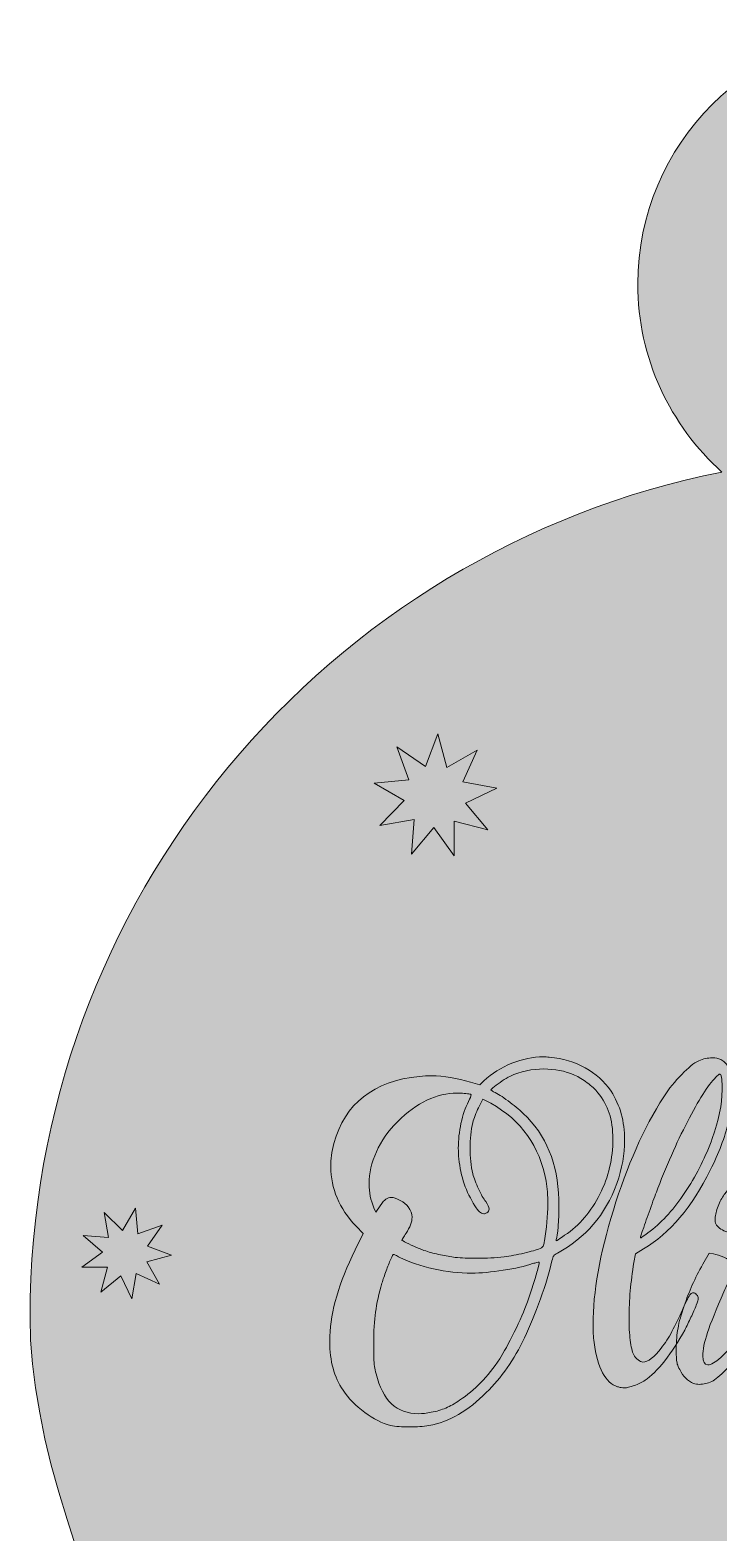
# Model space of a CAD drawing. Header units: millimetres. Extents: x 22 to 606, y -841 to -12.
# Drawn here: x 567.2 to 581.2, y -411.5 to -381 of the extents above; entities that cross this region are included whole.
import ezdxf

# ---------------------------------------------------------------- set-up
doc = ezdxf.new("R2010")
doc.units = ezdxf.units.MM
doc.header["$MEASUREMENT"] = 0
doc.layers.add('e_0', color=7, linetype='Continuous')
doc.layers.add('Layer 2', color=7, linetype='Continuous')

# ---------------------------------------------------------------- blocks, each defined once
blk = doc.blocks.new('block 18')
at = {"layer": 'e_0'}
h = blk.add_hatch(color=1, dxfattribs=at)
h.dxf.hatch_style = 2
edge = h.paths.add_edge_path()
edge.add_spline(control_points=[(574.522, -409.323), (574.355, -409.28), (574.182, -409.191), (574.001, -409.058), (573.819, -408.925), (573.673, -408.775), (573.561, -408.608), (573.381, -408.344), (573.291, -408.015), (573.291, -407.621), (573.291, -407.584), (573.292, -407.547), (573.295, -407.508), (573.306, -407.009), (573.477, -406.427), (573.807, -405.761), (573.807, -405.761), (573.968, -405.43), (573.968, -405.43), (573.968, -405.43), (573.824, -405.279), (573.824, -405.279), (573.483, -404.917), (573.312, -404.515), (573.312, -404.073), (573.312, -403.92), (573.332, -403.763), (573.373, -403.601), (573.597, -402.788), (574.177, -402.333), (575.113, -402.237), (575.195, -402.231), (575.275, -402.227), (575.352, -402.227), (575.612, -402.227), (575.879, -402.271), (576.152, -402.357), (576.152, -402.357), (576.337, -402.412), (576.337, -402.412), (576.337, -402.412), (576.422, -402.33), (576.422, -402.33), (576.586, -402.177), (576.776, -402.057), (576.991, -401.971), (577.207, -401.884), (577.419, -401.841), (577.629, -401.841), (577.67, -401.841), (577.711, -401.843), (577.752, -401.848), (578.308, -401.905), (578.726, -402.135), (579.006, -402.538), (579.191, -402.823), (579.283, -403.155), (579.283, -403.533), (579.283, -403.813), (579.231, -404.107), (579.126, -404.415), (578.889, -405.05), (578.486, -405.52), (577.916, -405.823), (577.879, -405.841), (577.855, -405.86), (577.842, -405.879), (577.83, -405.899), (577.818, -405.933), (577.806, -405.983), (577.754, -406.207), (577.676, -406.464), (577.572, -406.756), (577.469, -407.048), (577.36, -407.31), (577.246, -407.542), (577.036, -407.989), (576.778, -408.359), (576.47, -408.653), (576.11, -409.024), (575.722, -409.249), (575.304, -409.326), (575.193, -409.345), (575.063, -409.354), (574.915, -409.354), (574.76, -409.354), (574.629, -409.343), (574.522, -409.323)], knot_values=[0, 0, 0, 0, 1, 1, 1, 2, 2, 2, 3, 3, 3, 4, 4, 4, 5, 5, 5, 6, 6, 6, 7, 7, 7, 8, 8, 8, 9, 9, 9, 10, 10, 10, 11, 11, 11, 12, 12, 12, 13, 13, 13, 14, 14, 14, 15, 15, 15, 16, 16, 16, 17, 17, 17, 18, 18, 18, 19, 19, 19, 20, 20, 20, 21, 21, 21, 22, 22, 22, 23, 23, 23, 24, 24, 24, 25, 25, 25, 26, 26, 26, 27, 27, 27, 28, 28, 28, 29, 29, 29, 29], degree=3, periodic=1)
edge = h.paths.add_edge_path()
edge.add_spline(control_points=[(576.832, -405.901), (576.96, -405.883), (577.096, -405.858), (577.239, -405.825), (577.383, -405.792), (577.491, -405.76), (577.564, -405.731), (577.584, -405.724), (577.6, -405.715), (577.61, -405.705), (577.62, -405.695), (577.629, -405.68), (577.636, -405.661), (577.642, -405.641), (577.649, -405.612), (577.656, -405.573), (577.699, -405.318), (577.721, -405.069), (577.721, -404.825), (577.721, -404.656), (577.71, -404.503), (577.687, -404.367), (577.559, -403.654), (577.184, -403.126), (576.562, -402.784), (576.562, -402.784), (576.398, -402.699), (576.398, -402.699), (576.398, -402.699), (576.313, -402.873), (576.313, -402.873), (576.29, -402.923), (576.267, -402.976), (576.244, -403.032), (576.222, -403.088), (576.206, -403.135), (576.197, -403.174), (576.16, -403.336), (576.142, -403.51), (576.142, -403.697), (576.142, -403.881), (576.16, -404.054), (576.197, -404.213), (576.222, -404.304), (576.261, -404.407), (576.315, -404.522), (576.368, -404.637), (576.416, -404.723), (576.46, -404.78), (576.505, -404.84), (576.528, -404.89), (576.528, -404.931), (576.528, -404.965), (576.512, -404.991), (576.48, -405.009), (576.46, -405.021), (576.439, -405.026), (576.419, -405.026), (576.364, -405.026), (576.305, -404.973), (576.241, -404.866), (576.061, -404.588), (575.952, -404.269), (575.913, -403.909), (575.906, -403.84), (575.903, -403.77), (575.903, -403.697), (575.903, -403.528), (575.921, -403.36), (575.957, -403.191), (575.994, -403.022), (576.045, -402.874), (576.111, -402.747), (576.145, -402.681), (576.162, -402.636), (576.162, -402.613), (576.162, -402.609), (576.161, -402.605), (576.159, -402.603), (576.152, -402.599), (576.129, -402.594), (576.089, -402.59), (576.049, -402.585), (576.002, -402.581), (575.947, -402.579), (575.924, -402.577), (575.902, -402.576), (575.879, -402.576), (575.466, -402.576), (575.062, -402.77), (574.665, -403.157), (574.479, -403.344), (574.336, -403.547), (574.238, -403.767), (574.14, -403.987), (574.091, -404.205), (574.091, -404.421), (574.091, -404.59), (574.123, -404.751), (574.187, -404.903), (574.187, -404.903), (574.228, -404.996), (574.228, -404.996), (574.228, -404.996), (574.313, -404.866), (574.313, -404.866), (574.361, -404.798), (574.401, -404.752), (574.431, -404.729), (574.462, -404.706), (574.499, -404.695), (574.542, -404.695), (574.59, -404.695), (574.65, -404.715), (574.722, -404.755), (574.794, -404.795), (574.848, -404.839), (574.884, -404.886), (574.937, -404.955), (574.963, -405.025), (574.963, -405.098), (574.963, -405.189), (574.922, -405.298), (574.84, -405.423), (574.817, -405.459), (574.798, -405.491), (574.782, -405.517), (574.766, -405.543), (574.758, -405.558), (574.758, -405.56), (574.758, -405.566), (574.788, -405.585), (574.85, -405.616), (574.911, -405.647), (574.98, -405.678), (575.055, -405.71), (575.13, -405.742), (575.193, -405.766), (575.243, -405.782), (575.332, -405.812), (575.43, -405.838), (575.539, -405.86), (575.647, -405.883), (575.748, -405.9), (575.841, -405.912), (575.966, -405.923), (576.11, -405.929), (576.272, -405.929), (576.475, -405.929), (576.662, -405.92), (576.832, -405.901)], knot_values=[0, 0, 0, 0, 1, 1, 1, 2, 2, 2, 3, 3, 3, 4, 4, 4, 5, 5, 5, 6, 6, 6, 7, 7, 7, 8, 8, 8, 9, 9, 9, 10, 10, 10, 11, 11, 11, 12, 12, 12, 13, 13, 13, 14, 14, 14, 15, 15, 15, 16, 16, 16, 17, 17, 17, 18, 18, 18, 19, 19, 19, 20, 20, 20, 21, 21, 21, 22, 22, 22, 23, 23, 23, 24, 24, 24, 25, 25, 25, 26, 26, 26, 27, 27, 27, 28, 28, 28, 29, 29, 29, 30, 30, 30, 31, 31, 31, 32, 32, 32, 33, 33, 33, 34, 34, 34, 35, 35, 35, 36, 36, 36, 37, 37, 37, 38, 38, 38, 39, 39, 39, 40, 40, 40, 41, 41, 41, 42, 42, 42, 43, 43, 43, 44, 44, 44, 45, 45, 45, 46, 46, 46, 47, 47, 47, 48, 48, 48, 49, 49, 49, 50, 50, 50, 50], degree=3, periodic=1)
edge = h.paths.add_edge_path()
edge.add_spline(control_points=[(575.349, -409.056), (575.461, -409.036), (575.561, -409.007), (575.65, -408.969), (575.739, -408.932), (575.832, -408.879), (575.93, -408.81), (576.233, -408.614), (576.504, -408.335), (576.744, -407.973), (576.828, -407.841), (576.927, -407.659), (577.041, -407.428), (577.155, -407.196), (577.244, -406.991), (577.307, -406.811), (577.344, -406.708), (577.381, -406.599), (577.419, -406.484), (577.456, -406.369), (577.487, -406.267), (577.511, -406.178), (577.535, -406.089), (577.547, -406.035), (577.547, -406.014), (577.547, -406.014), (577.547, -406.007), (577.547, -406.007), (577.547, -406.007), (577.54, -406.007), (577.54, -406.007), (577.533, -406.007), (577.518, -406.01), (577.494, -406.016), (577.47, -406.022), (577.443, -406.029), (577.413, -406.038), (577.261, -406.091), (577.062, -406.136), (576.817, -406.173), (576.572, -406.211), (576.358, -406.23), (576.176, -406.23), (575.921, -406.23), (575.663, -406.201), (575.402, -406.144), (575.141, -406.087), (574.911, -406.01), (574.713, -405.912), (574.679, -405.894), (574.65, -405.879), (574.626, -405.867), (574.602, -405.856), (574.588, -405.85), (574.583, -405.85), (574.577, -405.85), (574.558, -405.884), (574.529, -405.951), (574.499, -406.018), (574.468, -406.097), (574.435, -406.187), (574.402, -406.277), (574.374, -406.36), (574.351, -406.435), (574.289, -406.649), (574.246, -406.845), (574.221, -407.023), (574.196, -407.2), (574.183, -407.411), (574.183, -407.655), (574.183, -407.78), (574.184, -407.878), (574.187, -407.949), (574.189, -408.02), (574.194, -408.078), (574.201, -408.125), (574.207, -408.172), (574.218, -408.221), (574.231, -408.274), (574.363, -408.814), (574.652, -409.084), (575.096, -409.084), (575.173, -409.084), (575.258, -409.075), (575.349, -409.056)], knot_values=[0, 0, 0, 0, 1, 1, 1, 2, 2, 2, 3, 3, 3, 4, 4, 4, 5, 5, 5, 6, 6, 6, 7, 7, 7, 8, 8, 8, 9, 9, 9, 10, 10, 10, 11, 11, 11, 12, 12, 12, 13, 13, 13, 14, 14, 14, 15, 15, 15, 16, 16, 16, 17, 17, 17, 18, 18, 18, 19, 19, 19, 20, 20, 20, 21, 21, 21, 22, 22, 22, 23, 23, 23, 24, 24, 24, 25, 25, 25, 26, 26, 26, 27, 27, 27, 28, 28, 28, 28], degree=3, periodic=1)
edge = h.paths.add_edge_path()
edge.add_spline(control_points=[(578.063, -405.464), (578.366, -405.257), (578.605, -404.978), (578.781, -404.628), (578.956, -404.279), (579.044, -403.905), (579.044, -403.509), (579.044, -403.308), (579.019, -403.134), (578.97, -402.984), (578.921, -402.835), (578.844, -402.697), (578.74, -402.569), (578.683, -402.498), (578.61, -402.431), (578.523, -402.366), (578.435, -402.301), (578.349, -402.249), (578.265, -402.21), (578.066, -402.128), (577.859, -402.087), (577.642, -402.087), (577.399, -402.087), (577.167, -402.137), (576.948, -402.237), (576.905, -402.26), (576.854, -402.291), (576.795, -402.33), (576.735, -402.369), (576.683, -402.406), (576.636, -402.442), (576.589, -402.479), (576.566, -402.502), (576.566, -402.511), (576.566, -402.513), (576.571, -402.518), (576.581, -402.526), (576.591, -402.534), (576.605, -402.543), (576.62, -402.552), (576.7, -402.588), (576.798, -402.649), (576.914, -402.735), (577.031, -402.82), (577.133, -402.905), (577.222, -402.989), (577.689, -403.429), (577.929, -404.011), (577.943, -404.736), (577.946, -404.786), (577.947, -404.837), (577.947, -404.89), (577.947, -405.031), (577.942, -405.165), (577.931, -405.291), (577.921, -405.418), (577.908, -405.504), (577.892, -405.549), (577.89, -405.559), (577.888, -405.564), (577.888, -405.566), (577.888, -405.571), (577.89, -405.573), (577.892, -405.573), (577.899, -405.573), (577.915, -405.565), (577.94, -405.548), (577.965, -405.531), (578.006, -405.503), (578.063, -405.464)], knot_values=[0, 0, 0, 0, 1, 1, 1, 2, 2, 2, 3, 3, 3, 4, 4, 4, 5, 5, 5, 6, 6, 6, 7, 7, 7, 8, 8, 8, 9, 9, 9, 10, 10, 10, 11, 11, 11, 12, 12, 12, 13, 13, 13, 14, 14, 14, 15, 15, 15, 16, 16, 16, 17, 17, 17, 18, 18, 18, 19, 19, 19, 20, 20, 20, 21, 21, 21, 22, 22, 22, 23, 23, 23, 23], degree=3, periodic=1)
h = blk.add_hatch(color=1, dxfattribs=at)
h.dxf.hatch_style = 2
edge = h.paths.add_edge_path()
edge.add_spline(control_points=[(579.14, -408.537), (578.891, -408.457), (578.732, -408.158), (578.661, -407.638), (578.647, -407.524), (578.641, -407.401), (578.641, -407.269), (578.641, -406.622), (578.778, -405.85), (579.054, -404.953), (579.33, -404.056), (579.67, -403.289), (580.076, -402.651), (580.185, -402.487), (580.307, -402.336), (580.442, -402.198), (580.576, -402.06), (580.691, -401.967), (580.787, -401.919), (580.88, -401.881), (580.973, -401.861), (581.064, -401.861), (581.132, -401.861), (581.189, -401.872), (581.235, -401.892), (581.406, -401.986), (581.491, -402.186), (581.491, -402.494), (581.491, -402.683), (581.458, -402.909), (581.392, -403.171), (581.319, -403.474), (581.196, -403.797), (581.023, -404.141), (580.654, -404.889), (580.201, -405.422), (579.666, -405.741), (579.666, -405.741), (579.505, -405.837), (579.505, -405.837), (579.505, -405.837), (579.471, -406.018), (579.471, -406.018), (579.405, -406.412), (579.372, -406.783), (579.372, -407.132), (579.372, -407.305), (579.38, -407.459), (579.396, -407.592), (579.412, -407.725), (579.436, -407.824), (579.468, -407.887), (579.488, -407.926), (579.517, -407.961), (579.555, -407.992), (579.592, -408.022), (579.625, -408.038), (579.652, -408.038), (579.757, -408.038), (579.882, -407.942), (580.028, -407.751), (580.174, -407.559), (580.317, -407.302), (580.459, -406.978), (580.5, -406.882), (580.533, -406.81), (580.558, -406.759), (580.583, -406.71), (580.605, -406.675), (580.623, -406.657), (580.641, -406.639), (580.659, -406.63), (580.678, -406.63), (580.7, -406.63), (580.723, -406.643), (580.746, -406.669), (580.769, -406.695), (580.78, -406.721), (580.78, -406.746), (580.78, -406.764), (580.766, -406.81), (580.737, -406.882), (580.709, -406.956), (580.674, -407.038), (580.631, -407.128), (580.589, -407.22), (580.547, -407.306), (580.503, -407.388), (580.378, -407.619), (580.242, -407.826), (580.097, -408.01), (579.951, -408.195), (579.817, -408.327), (579.697, -408.407), (579.633, -408.448), (579.559, -408.484), (579.474, -408.515), (579.39, -408.545), (579.326, -408.561), (579.283, -408.561), (579.283, -408.561), (579.276, -408.561), (579.276, -408.561), (579.26, -408.561), (579.239, -408.559), (579.211, -408.554), (579.184, -408.549), (579.16, -408.544), (579.14, -408.537)], knot_values=[0, 0, 0, 0, 1, 1, 1, 2, 2, 2, 3, 3, 3, 4, 4, 4, 5, 5, 5, 6, 6, 6, 7, 7, 7, 8, 8, 8, 9, 9, 9, 10, 10, 10, 11, 11, 11, 12, 12, 12, 13, 13, 13, 14, 14, 14, 15, 15, 15, 16, 16, 16, 17, 17, 17, 18, 18, 18, 19, 19, 19, 20, 20, 20, 21, 21, 21, 22, 22, 22, 23, 23, 23, 24, 24, 24, 25, 25, 25, 26, 26, 26, 27, 27, 27, 28, 28, 28, 29, 29, 29, 30, 30, 30, 31, 31, 31, 32, 32, 32, 33, 33, 33, 34, 34, 34, 35, 35, 35, 36, 36, 36, 36], degree=3, periodic=1)
edge = h.paths.add_edge_path()
edge.add_spline(control_points=[(579.854, -405.338), (580.105, -405.132), (580.336, -404.865), (580.548, -404.536), (580.76, -404.207), (580.932, -403.86), (581.064, -403.497), (581.196, -403.134), (581.262, -402.805), (581.262, -402.511), (581.262, -402.511), (581.262, -402.453), (581.262, -402.453), (581.262, -402.28), (581.246, -402.193), (581.214, -402.193), (581.203, -402.193), (581.187, -402.203), (581.166, -402.224), (581.009, -402.376), (580.82, -402.662), (580.599, -403.08), (580.378, -403.498), (580.164, -403.975), (579.956, -404.51), (579.92, -404.604), (579.874, -404.727), (579.82, -404.88), (579.765, -405.032), (579.715, -405.174), (579.671, -405.303), (579.627, -405.433), (579.604, -405.503), (579.604, -405.512), (579.604, -405.514), (579.606, -405.515), (579.608, -405.515), (579.624, -405.515), (579.706, -405.456), (579.854, -405.338)], knot_values=[0, 0, 0, 0, 1, 1, 1, 2, 2, 2, 3, 3, 3, 4, 4, 4, 5, 5, 5, 6, 6, 6, 7, 7, 7, 8, 8, 8, 9, 9, 9, 10, 10, 10, 11, 11, 11, 12, 12, 12, 13, 13, 13, 13], degree=3, periodic=1)
h = blk.add_hatch(color=1, dxfattribs=at)
h.dxf.hatch_style = 2
edge = h.paths.add_edge_path()
edge.add_spline(control_points=[(580.685, -408.469), (580.568, -408.425), (580.474, -408.332), (580.401, -408.188), (580.378, -408.145), (580.362, -408.109), (580.353, -408.079), (580.344, -408.049), (580.338, -408.013), (580.336, -407.969), (580.333, -407.926), (580.332, -407.86), (580.332, -407.771), (580.332, -407.612), (580.344, -407.47), (580.367, -407.346), (580.389, -407.221), (580.431, -407.071), (580.493, -406.893), (580.587, -406.61), (580.713, -406.33), (580.872, -406.052), (580.872, -406.052), (581.002, -405.826), (581.002, -405.826), (581.002, -405.826), (581.088, -405.84), (581.088, -405.84), (581.152, -405.851), (581.222, -405.875), (581.298, -405.91), (581.374, -405.945), (581.427, -405.98), (581.457, -406.014), (581.468, -406.028), (581.478, -406.045), (581.486, -406.065), (581.494, -406.086), (581.498, -406.103), (581.498, -406.117), (581.498, -406.133), (581.479, -406.188), (581.442, -406.283), (581.404, -406.377), (581.357, -406.487), (581.3, -406.612), (581.143, -406.968), (581.031, -407.243), (580.967, -407.438), (580.902, -407.633), (580.869, -407.79), (580.869, -407.908), (580.869, -408.031), (580.904, -408.092), (580.975, -408.092), (581.036, -408.092), (581.123, -408.043), (581.235, -407.946), (581.476, -407.724), (581.753, -407.365), (582.065, -406.869), (582.102, -406.81), (582.135, -406.759), (582.164, -406.717), (582.194, -406.675), (582.212, -406.65), (582.219, -406.643), (582.237, -406.634), (582.255, -406.63), (582.274, -406.63), (582.303, -406.63), (582.331, -406.641), (582.356, -406.664), (582.381, -406.686), (582.393, -406.713), (582.393, -406.742), (582.393, -406.754), (582.392, -406.764), (582.39, -406.773), (582.379, -406.803), (582.334, -406.878), (582.255, -406.999), (582.176, -407.12), (582.087, -407.251), (581.987, -407.393), (581.886, -407.536), (581.8, -407.655), (581.727, -407.751), (581.597, -407.915), (581.469, -408.061), (581.344, -408.188), (581.219, -408.316), (581.122, -408.397), (581.054, -408.431), (580.967, -408.47), (580.884, -408.489), (580.804, -408.489), (580.758, -408.489), (580.719, -408.482), (580.685, -408.469)], knot_values=[0, 0, 0, 0, 1, 1, 1, 2, 2, 2, 3, 3, 3, 4, 4, 4, 5, 5, 5, 6, 6, 6, 7, 7, 7, 8, 8, 8, 9, 9, 9, 10, 10, 10, 11, 11, 11, 12, 12, 12, 13, 13, 13, 14, 14, 14, 15, 15, 15, 16, 16, 16, 17, 17, 17, 18, 18, 18, 19, 19, 19, 20, 20, 20, 21, 21, 21, 22, 22, 22, 23, 23, 23, 24, 24, 24, 25, 25, 25, 26, 26, 26, 27, 27, 27, 28, 28, 28, 29, 29, 29, 30, 30, 30, 31, 31, 31, 32, 32, 32, 33, 33, 33, 33], degree=3, periodic=1)
edge = h.paths.add_edge_path()
edge.add_spline(control_points=[(581.419, -405.409), (581.303, -405.384), (581.218, -405.338), (581.163, -405.269), (581.147, -405.251), (581.136, -405.234), (581.13, -405.218), (581.125, -405.202), (581.122, -405.181), (581.122, -405.156), (581.122, -405.138), (581.123, -405.118), (581.125, -405.095), (581.134, -405.015), (581.158, -404.93), (581.195, -404.839), (581.233, -404.747), (581.276, -404.672), (581.324, -404.613), (581.346, -404.586), (581.365, -404.566), (581.38, -404.553), (581.395, -404.541), (581.412, -404.533), (581.433, -404.531), (581.453, -404.529), (581.485, -404.527), (581.529, -404.527), (581.636, -404.527), (581.729, -404.546), (581.807, -404.584), (581.886, -404.621), (581.938, -404.671), (581.963, -404.733), (581.967, -404.742), (581.97, -404.754), (581.97, -404.77), (581.97, -404.852), (581.914, -404.988), (581.802, -405.177), (581.745, -405.273), (581.701, -405.339), (581.671, -405.375), (581.64, -405.412), (581.602, -405.43), (581.556, -405.43), (581.52, -405.43), (581.474, -405.423), (581.419, -405.409)], knot_values=[0, 0, 0, 0, 1, 1, 1, 2, 2, 2, 3, 3, 3, 4, 4, 4, 5, 5, 5, 6, 6, 6, 7, 7, 7, 8, 8, 8, 9, 9, 9, 10, 10, 10, 11, 11, 11, 12, 12, 12, 13, 13, 13, 14, 14, 14, 15, 15, 15, 16, 16, 16, 16], degree=3, periodic=1)
at = {"layer": 'e_0', "lineweight": 0}
for points, knots in [([(574.522, -409.323), (574.355, -409.28), (574.182, -409.191), (574.001, -409.058), (573.819, -408.925), (573.673, -408.775), (573.561, -408.608), (573.381, -408.344), (573.291, -408.015), (573.291, -407.621), (573.291, -407.584), (573.292, -407.547), (573.295, -407.508), (573.306, -407.009), (573.477, -406.427), (573.807, -405.761), (573.807, -405.761), (573.968, -405.43), (573.968, -405.43), (573.968, -405.43), (573.824, -405.279), (573.824, -405.279), (573.483, -404.917), (573.312, -404.515), (573.312, -404.073), (573.312, -403.92), (573.332, -403.763), (573.373, -403.601), (573.597, -402.788), (574.177, -402.333), (575.113, -402.237), (575.195, -402.231), (575.275, -402.227), (575.352, -402.227), (575.612, -402.227), (575.879, -402.271), (576.152, -402.357), (576.152, -402.357), (576.337, -402.412), (576.337, -402.412), (576.337, -402.412), (576.422, -402.33), (576.422, -402.33), (576.586, -402.177), (576.776, -402.057), (576.991, -401.971), (577.207, -401.884), (577.419, -401.841), (577.629, -401.841), (577.67, -401.841), (577.711, -401.843), (577.752, -401.848), (578.308, -401.905), (578.726, -402.135), (579.006, -402.538), (579.191, -402.823), (579.283, -403.155), (579.283, -403.533), (579.283, -403.813), (579.231, -404.107), (579.126, -404.415), (578.889, -405.05), (578.486, -405.52), (577.916, -405.823), (577.879, -405.841), (577.855, -405.86), (577.842, -405.879), (577.83, -405.899), (577.818, -405.933), (577.806, -405.983), (577.754, -406.207), (577.676, -406.464), (577.572, -406.756), (577.469, -407.048), (577.36, -407.31), (577.246, -407.542), (577.036, -407.989), (576.778, -408.359), (576.47, -408.653), (576.11, -409.024), (575.722, -409.249), (575.304, -409.326), (575.193, -409.345), (575.063, -409.354), (574.915, -409.354), (574.76, -409.354), (574.629, -409.343), (574.522, -409.323)], [0, 0, 0, 0, 1, 1, 1, 2, 2, 2, 3, 3, 3, 4, 4, 4, 5, 5, 5, 6, 6, 6, 7, 7, 7, 8, 8, 8, 9, 9, 9, 10, 10, 10, 11, 11, 11, 12, 12, 12, 13, 13, 13, 14, 14, 14, 15, 15, 15, 16, 16, 16, 17, 17, 17, 18, 18, 18, 19, 19, 19, 20, 20, 20, 21, 21, 21, 22, 22, 22, 23, 23, 23, 24, 24, 24, 25, 25, 25, 26, 26, 26, 27, 27, 27, 28, 28, 28, 29, 29, 29, 29]), ([(579.14, -408.537), (578.891, -408.457), (578.732, -408.158), (578.661, -407.638), (578.647, -407.524), (578.641, -407.401), (578.641, -407.269), (578.641, -406.622), (578.778, -405.85), (579.054, -404.953), (579.33, -404.056), (579.67, -403.289), (580.076, -402.651), (580.185, -402.487), (580.307, -402.336), (580.442, -402.198), (580.576, -402.06), (580.691, -401.967), (580.787, -401.919), (580.88, -401.881), (580.973, -401.861), (581.064, -401.861), (581.132, -401.861), (581.189, -401.872), (581.235, -401.892), (581.406, -401.986), (581.491, -402.186), (581.491, -402.494), (581.491, -402.683), (581.458, -402.909), (581.392, -403.171), (581.319, -403.474), (581.196, -403.797), (581.023, -404.141), (580.654, -404.889), (580.201, -405.422), (579.666, -405.741), (579.666, -405.741), (579.505, -405.837), (579.505, -405.837), (579.505, -405.837), (579.471, -406.018), (579.471, -406.018), (579.405, -406.412), (579.372, -406.783), (579.372, -407.132), (579.372, -407.305), (579.38, -407.459), (579.396, -407.592), (579.412, -407.725), (579.436, -407.824), (579.468, -407.887), (579.488, -407.926), (579.517, -407.961), (579.555, -407.992), (579.592, -408.022), (579.625, -408.038), (579.652, -408.038), (579.757, -408.038), (579.882, -407.942), (580.028, -407.751), (580.174, -407.559), (580.317, -407.302), (580.459, -406.978), (580.5, -406.882), (580.533, -406.81), (580.558, -406.759), (580.583, -406.71), (580.605, -406.675), (580.623, -406.657), (580.641, -406.639), (580.659, -406.63), (580.678, -406.63), (580.7, -406.63), (580.723, -406.643), (580.746, -406.669), (580.769, -406.695), (580.78, -406.721), (580.78, -406.746), (580.78, -406.764), (580.766, -406.81), (580.737, -406.882), (580.709, -406.956), (580.674, -407.038), (580.631, -407.128), (580.589, -407.22), (580.547, -407.306), (580.503, -407.388), (580.378, -407.619), (580.242, -407.826), (580.097, -408.01), (579.951, -408.195), (579.817, -408.327), (579.697, -408.407), (579.633, -408.448), (579.559, -408.484), (579.474, -408.515), (579.39, -408.545), (579.326, -408.561), (579.283, -408.561), (579.283, -408.561), (579.276, -408.561), (579.276, -408.561), (579.26, -408.561), (579.239, -408.559), (579.211, -408.554), (579.184, -408.549), (579.16, -408.544), (579.14, -408.537)], [0, 0, 0, 0, 1, 1, 1, 2, 2, 2, 3, 3, 3, 4, 4, 4, 5, 5, 5, 6, 6, 6, 7, 7, 7, 8, 8, 8, 9, 9, 9, 10, 10, 10, 11, 11, 11, 12, 12, 12, 13, 13, 13, 14, 14, 14, 15, 15, 15, 16, 16, 16, 17, 17, 17, 18, 18, 18, 19, 19, 19, 20, 20, 20, 21, 21, 21, 22, 22, 22, 23, 23, 23, 24, 24, 24, 25, 25, 25, 26, 26, 26, 27, 27, 27, 28, 28, 28, 29, 29, 29, 30, 30, 30, 31, 31, 31, 32, 32, 32, 33, 33, 33, 34, 34, 34, 35, 35, 35, 36, 36, 36, 36]), ([(578.063, -405.464), (578.366, -405.257), (578.605, -404.978), (578.781, -404.628), (578.956, -404.279), (579.044, -403.905), (579.044, -403.509), (579.044, -403.308), (579.019, -403.134), (578.97, -402.984), (578.921, -402.835), (578.844, -402.697), (578.74, -402.569), (578.683, -402.498), (578.61, -402.431), (578.523, -402.366), (578.435, -402.301), (578.349, -402.249), (578.265, -402.21), (578.066, -402.128), (577.859, -402.087), (577.642, -402.087), (577.399, -402.087), (577.167, -402.137), (576.948, -402.237), (576.905, -402.26), (576.854, -402.291), (576.795, -402.33), (576.735, -402.369), (576.683, -402.406), (576.636, -402.442), (576.589, -402.479), (576.566, -402.502), (576.566, -402.511), (576.566, -402.513), (576.571, -402.518), (576.581, -402.526), (576.591, -402.534), (576.605, -402.543), (576.62, -402.552), (576.7, -402.588), (576.798, -402.649), (576.914, -402.735), (577.031, -402.82), (577.133, -402.905), (577.222, -402.989), (577.689, -403.429), (577.929, -404.011), (577.943, -404.736), (577.946, -404.786), (577.947, -404.837), (577.947, -404.89), (577.947, -405.031), (577.942, -405.165), (577.931, -405.291), (577.921, -405.418), (577.908, -405.504), (577.892, -405.549), (577.89, -405.559), (577.888, -405.564), (577.888, -405.566), (577.888, -405.571), (577.89, -405.573), (577.892, -405.573), (577.899, -405.573), (577.915, -405.565), (577.94, -405.548), (577.965, -405.531), (578.006, -405.503), (578.063, -405.464)], [0, 0, 0, 0, 1, 1, 1, 2, 2, 2, 3, 3, 3, 4, 4, 4, 5, 5, 5, 6, 6, 6, 7, 7, 7, 8, 8, 8, 9, 9, 9, 10, 10, 10, 11, 11, 11, 12, 12, 12, 13, 13, 13, 14, 14, 14, 15, 15, 15, 16, 16, 16, 17, 17, 17, 18, 18, 18, 19, 19, 19, 20, 20, 20, 21, 21, 21, 22, 22, 22, 23, 23, 23, 23]), ([(579.854, -405.338), (580.105, -405.132), (580.336, -404.865), (580.548, -404.536), (580.76, -404.207), (580.932, -403.86), (581.064, -403.497), (581.196, -403.134), (581.262, -402.805), (581.262, -402.511), (581.262, -402.511), (581.262, -402.453), (581.262, -402.453), (581.262, -402.28), (581.246, -402.193), (581.214, -402.193), (581.203, -402.193), (581.187, -402.203), (581.166, -402.224), (581.009, -402.376), (580.82, -402.662), (580.599, -403.08), (580.378, -403.498), (580.164, -403.975), (579.956, -404.51), (579.92, -404.604), (579.874, -404.727), (579.82, -404.88), (579.765, -405.032), (579.715, -405.174), (579.671, -405.303), (579.627, -405.433), (579.604, -405.503), (579.604, -405.512), (579.604, -405.514), (579.606, -405.515), (579.608, -405.515), (579.624, -405.515), (579.706, -405.456), (579.854, -405.338)], [0, 0, 0, 0, 1, 1, 1, 2, 2, 2, 3, 3, 3, 4, 4, 4, 5, 5, 5, 6, 6, 6, 7, 7, 7, 8, 8, 8, 9, 9, 9, 10, 10, 10, 11, 11, 11, 12, 12, 12, 13, 13, 13, 13]), ([(576.832, -405.901), (576.96, -405.883), (577.096, -405.858), (577.239, -405.825), (577.383, -405.792), (577.491, -405.76), (577.564, -405.731), (577.584, -405.724), (577.6, -405.715), (577.61, -405.705), (577.62, -405.695), (577.629, -405.68), (577.636, -405.661), (577.642, -405.641), (577.649, -405.612), (577.656, -405.573), (577.699, -405.318), (577.721, -405.069), (577.721, -404.825), (577.721, -404.656), (577.71, -404.503), (577.687, -404.367), (577.559, -403.654), (577.184, -403.126), (576.562, -402.784), (576.562, -402.784), (576.398, -402.699), (576.398, -402.699), (576.398, -402.699), (576.313, -402.873), (576.313, -402.873), (576.29, -402.923), (576.267, -402.976), (576.244, -403.032), (576.222, -403.088), (576.206, -403.135), (576.197, -403.174), (576.16, -403.336), (576.142, -403.51), (576.142, -403.697), (576.142, -403.881), (576.16, -404.054), (576.197, -404.213), (576.222, -404.304), (576.261, -404.407), (576.315, -404.522), (576.368, -404.637), (576.416, -404.723), (576.46, -404.78), (576.505, -404.84), (576.528, -404.89), (576.528, -404.931), (576.528, -404.965), (576.512, -404.991), (576.48, -405.009), (576.46, -405.021), (576.439, -405.026), (576.419, -405.026), (576.364, -405.026), (576.305, -404.973), (576.241, -404.866), (576.061, -404.588), (575.952, -404.269), (575.913, -403.909), (575.906, -403.84), (575.903, -403.77), (575.903, -403.697), (575.903, -403.528), (575.921, -403.36), (575.957, -403.191), (575.994, -403.022), (576.045, -402.874), (576.111, -402.747), (576.145, -402.681), (576.162, -402.636), (576.162, -402.613), (576.162, -402.609), (576.161, -402.605), (576.159, -402.603), (576.152, -402.599), (576.129, -402.594), (576.089, -402.59), (576.049, -402.585), (576.002, -402.581), (575.947, -402.579), (575.924, -402.577), (575.902, -402.576), (575.879, -402.576), (575.466, -402.576), (575.062, -402.77), (574.665, -403.157), (574.479, -403.344), (574.336, -403.547), (574.238, -403.767), (574.14, -403.987), (574.091, -404.205), (574.091, -404.421), (574.091, -404.59), (574.123, -404.751), (574.187, -404.903), (574.187, -404.903), (574.228, -404.996), (574.228, -404.996), (574.228, -404.996), (574.313, -404.866), (574.313, -404.866), (574.361, -404.798), (574.401, -404.752), (574.431, -404.729), (574.462, -404.706), (574.499, -404.695), (574.542, -404.695), (574.59, -404.695), (574.65, -404.715), (574.722, -404.755), (574.794, -404.795), (574.848, -404.839), (574.884, -404.886), (574.937, -404.955), (574.963, -405.025), (574.963, -405.098), (574.963, -405.189), (574.922, -405.298), (574.84, -405.423), (574.817, -405.459), (574.798, -405.491), (574.782, -405.517), (574.766, -405.543), (574.758, -405.558), (574.758, -405.56), (574.758, -405.566), (574.788, -405.585), (574.85, -405.616), (574.911, -405.647), (574.98, -405.678), (575.055, -405.71), (575.13, -405.742), (575.193, -405.766), (575.243, -405.782), (575.332, -405.812), (575.43, -405.838), (575.539, -405.86), (575.647, -405.883), (575.748, -405.9), (575.841, -405.912), (575.966, -405.923), (576.11, -405.929), (576.272, -405.929), (576.475, -405.929), (576.662, -405.92), (576.832, -405.901)], [0, 0, 0, 0, 1, 1, 1, 2, 2, 2, 3, 3, 3, 4, 4, 4, 5, 5, 5, 6, 6, 6, 7, 7, 7, 8, 8, 8, 9, 9, 9, 10, 10, 10, 11, 11, 11, 12, 12, 12, 13, 13, 13, 14, 14, 14, 15, 15, 15, 16, 16, 16, 17, 17, 17, 18, 18, 18, 19, 19, 19, 20, 20, 20, 21, 21, 21, 22, 22, 22, 23, 23, 23, 24, 24, 24, 25, 25, 25, 26, 26, 26, 27, 27, 27, 28, 28, 28, 29, 29, 29, 30, 30, 30, 31, 31, 31, 32, 32, 32, 33, 33, 33, 34, 34, 34, 35, 35, 35, 36, 36, 36, 37, 37, 37, 38, 38, 38, 39, 39, 39, 40, 40, 40, 41, 41, 41, 42, 42, 42, 43, 43, 43, 44, 44, 44, 45, 45, 45, 46, 46, 46, 47, 47, 47, 48, 48, 48, 49, 49, 49, 50, 50, 50, 50]), ([(581.419, -405.409), (581.303, -405.384), (581.218, -405.338), (581.163, -405.269), (581.147, -405.251), (581.136, -405.234), (581.13, -405.218), (581.125, -405.202), (581.122, -405.181), (581.122, -405.156), (581.122, -405.138), (581.123, -405.118), (581.125, -405.095), (581.134, -405.015), (581.158, -404.93), (581.195, -404.839), (581.233, -404.747), (581.276, -404.672), (581.324, -404.613), (581.346, -404.586), (581.365, -404.566), (581.38, -404.553), (581.395, -404.541), (581.412, -404.533), (581.433, -404.531), (581.453, -404.529), (581.485, -404.527), (581.529, -404.527), (581.636, -404.527), (581.729, -404.546), (581.807, -404.584), (581.886, -404.621), (581.938, -404.671), (581.963, -404.733), (581.967, -404.742), (581.97, -404.754), (581.97, -404.77), (581.97, -404.852), (581.914, -404.988), (581.802, -405.177), (581.745, -405.273), (581.701, -405.339), (581.671, -405.375), (581.64, -405.412), (581.602, -405.43), (581.556, -405.43), (581.52, -405.43), (581.474, -405.423), (581.419, -405.409)], [0, 0, 0, 0, 1, 1, 1, 2, 2, 2, 3, 3, 3, 4, 4, 4, 5, 5, 5, 6, 6, 6, 7, 7, 7, 8, 8, 8, 9, 9, 9, 10, 10, 10, 11, 11, 11, 12, 12, 12, 13, 13, 13, 14, 14, 14, 15, 15, 15, 16, 16, 16, 16]), ([(575.349, -409.056), (575.461, -409.036), (575.561, -409.007), (575.65, -408.969), (575.739, -408.932), (575.832, -408.879), (575.93, -408.81), (576.233, -408.614), (576.504, -408.335), (576.744, -407.973), (576.828, -407.841), (576.927, -407.659), (577.041, -407.428), (577.155, -407.196), (577.244, -406.991), (577.307, -406.811), (577.344, -406.708), (577.381, -406.599), (577.419, -406.484), (577.456, -406.369), (577.487, -406.267), (577.511, -406.178), (577.535, -406.089), (577.547, -406.035), (577.547, -406.014), (577.547, -406.014), (577.547, -406.007), (577.547, -406.007), (577.547, -406.007), (577.54, -406.007), (577.54, -406.007), (577.533, -406.007), (577.518, -406.01), (577.494, -406.016), (577.47, -406.022), (577.443, -406.029), (577.413, -406.038), (577.261, -406.091), (577.062, -406.136), (576.817, -406.173), (576.572, -406.211), (576.358, -406.23), (576.176, -406.23), (575.921, -406.23), (575.663, -406.201), (575.402, -406.144), (575.141, -406.087), (574.911, -406.01), (574.713, -405.912), (574.679, -405.894), (574.65, -405.879), (574.626, -405.867), (574.602, -405.856), (574.588, -405.85), (574.583, -405.85), (574.577, -405.85), (574.558, -405.884), (574.529, -405.951), (574.499, -406.018), (574.468, -406.097), (574.435, -406.187), (574.402, -406.277), (574.374, -406.36), (574.351, -406.435), (574.289, -406.649), (574.246, -406.845), (574.221, -407.023), (574.196, -407.2), (574.183, -407.411), (574.183, -407.655), (574.183, -407.78), (574.184, -407.878), (574.187, -407.949), (574.189, -408.02), (574.194, -408.078), (574.201, -408.125), (574.207, -408.172), (574.218, -408.221), (574.231, -408.274), (574.363, -408.814), (574.652, -409.084), (575.096, -409.084), (575.173, -409.084), (575.258, -409.075), (575.349, -409.056)], [0, 0, 0, 0, 1, 1, 1, 2, 2, 2, 3, 3, 3, 4, 4, 4, 5, 5, 5, 6, 6, 6, 7, 7, 7, 8, 8, 8, 9, 9, 9, 10, 10, 10, 11, 11, 11, 12, 12, 12, 13, 13, 13, 14, 14, 14, 15, 15, 15, 16, 16, 16, 17, 17, 17, 18, 18, 18, 19, 19, 19, 20, 20, 20, 21, 21, 21, 22, 22, 22, 23, 23, 23, 24, 24, 24, 25, 25, 25, 26, 26, 26, 27, 27, 27, 28, 28, 28, 28]), ([(580.685, -408.469), (580.568, -408.425), (580.474, -408.332), (580.401, -408.188), (580.378, -408.145), (580.362, -408.109), (580.353, -408.079), (580.344, -408.049), (580.338, -408.013), (580.336, -407.969), (580.333, -407.926), (580.332, -407.86), (580.332, -407.771), (580.332, -407.612), (580.344, -407.47), (580.367, -407.346), (580.389, -407.221), (580.431, -407.071), (580.493, -406.893), (580.587, -406.61), (580.713, -406.33), (580.872, -406.052), (580.872, -406.052), (581.002, -405.826), (581.002, -405.826), (581.002, -405.826), (581.088, -405.84), (581.088, -405.84), (581.152, -405.851), (581.222, -405.875), (581.298, -405.91), (581.374, -405.945), (581.427, -405.98), (581.457, -406.014), (581.468, -406.028), (581.478, -406.045), (581.486, -406.065), (581.494, -406.086), (581.498, -406.103), (581.498, -406.117), (581.498, -406.133), (581.479, -406.188), (581.442, -406.283), (581.404, -406.377), (581.357, -406.487), (581.3, -406.612), (581.143, -406.968), (581.031, -407.243), (580.967, -407.438), (580.902, -407.633), (580.869, -407.79), (580.869, -407.908), (580.869, -408.031), (580.904, -408.092), (580.975, -408.092), (581.036, -408.092), (581.123, -408.043), (581.235, -407.946), (581.476, -407.724), (581.753, -407.365), (582.065, -406.869), (582.102, -406.81), (582.135, -406.759), (582.164, -406.717), (582.194, -406.675), (582.212, -406.65), (582.219, -406.643), (582.237, -406.634), (582.255, -406.63), (582.274, -406.63), (582.303, -406.63), (582.331, -406.641), (582.356, -406.664), (582.381, -406.686), (582.393, -406.713), (582.393, -406.742), (582.393, -406.754), (582.392, -406.764), (582.39, -406.773), (582.379, -406.803), (582.334, -406.878), (582.255, -406.999), (582.176, -407.12), (582.087, -407.251), (581.987, -407.393), (581.886, -407.536), (581.8, -407.655), (581.727, -407.751), (581.597, -407.915), (581.469, -408.061), (581.344, -408.188), (581.219, -408.316), (581.122, -408.397), (581.054, -408.431), (580.967, -408.47), (580.884, -408.489), (580.804, -408.489), (580.758, -408.489), (580.719, -408.482), (580.685, -408.469)], [0, 0, 0, 0, 1, 1, 1, 2, 2, 2, 3, 3, 3, 4, 4, 4, 5, 5, 5, 6, 6, 6, 7, 7, 7, 8, 8, 8, 9, 9, 9, 10, 10, 10, 11, 11, 11, 12, 12, 12, 13, 13, 13, 14, 14, 14, 15, 15, 15, 16, 16, 16, 17, 17, 17, 18, 18, 18, 19, 19, 19, 20, 20, 20, 21, 21, 21, 22, 22, 22, 23, 23, 23, 24, 24, 24, 25, 25, 25, 26, 26, 26, 27, 27, 27, 28, 28, 28, 29, 29, 29, 30, 30, 30, 31, 31, 31, 32, 32, 32, 33, 33, 33, 33])]:
    blk.add_open_spline(points, degree=3, knots=knots, dxfattribs=at)

msp = doc.modelspace()

# ---------------------------------------------------------------- hatches: boundary and pattern name
at = {"layer": 'e_0'}
h = msp.add_hatch(color=1, dxfattribs=at)
h.dxf.hatch_style = 2
h.paths.add_polyline_path([(575.817, -397.764), (575.406, -397.189), (574.95, -397.729), (575.005, -397.024), (574.308, -397.145), (574.803, -396.64), (574.192, -396.284), (574.896, -396.216), (574.657, -395.551), (575.239, -395.951), (575.484, -395.288), (575.673, -395.969), (576.286, -395.618), (575.994, -396.261), (576.689, -396.387), (576.051, -396.691), (576.504, -397.234), (575.819, -397.058)])
h = msp.add_hatch(color=1, dxfattribs=at)
h.dxf.hatch_style = 2
h.paths.add_polyline_path([(569.266, -406.753), (569.043, -406.283), (568.642, -406.615), (568.773, -406.111), (568.252, -406.108), (568.676, -405.807), (568.279, -405.47), (568.798, -405.511), (568.71, -404.998), (569.081, -405.363), (569.344, -404.914), (569.394, -405.432), (569.884, -405.256), (569.588, -405.685), (570.077, -405.866), (569.575, -406.004), (569.833, -406.457), (569.359, -406.24)])
at = {"layer": 'Layer 2'}
h = msp.add_hatch(color=2, dxfattribs=at)
h.dxf.hatch_style = 2
edge = h.paths.add_edge_path()
edge.add_spline(control_points=[(588.142, -389.97), (589.188, -389.027), (589.851, -387.666), (589.851, -386.15), (589.851, -383.31), (587.54, -380.999), (584.7, -380.999), (581.86, -380.999), (579.549, -383.31), (579.549, -386.15), (579.549, -387.666), (580.212, -389.027), (581.258, -389.97), (573.242, -391.57), (567.2, -398.643), (567.2, -407.13), (567.2, -416.795), (584.7, -438.062), (584.7, -438.062), (584.7, -438.062), (602.2, -416.795), (602.2, -407.13), (602.2, -398.643), (596.159, -391.57), (588.142, -389.97)], knot_values=[0, 0, 0, 0, 1, 1, 1, 2, 2, 2, 3, 3, 3, 4, 4, 4, 5, 5, 5, 6, 6, 6, 7, 7, 7, 8, 8, 8, 8], degree=3, periodic=1)
edge = h.paths.add_edge_path()
edge.add_spline(control_points=[(584.7, -382.999), (586.438, -382.999), (587.851, -384.413), (587.851, -386.15), (587.851, -387.887), (586.438, -389.3), (584.7, -389.3), (582.963, -389.3), (581.55, -387.887), (581.55, -386.15), (581.55, -384.413), (582.963, -382.999), (584.7, -382.999)], knot_values=[0, 0, 0, 0, 1, 1, 1, 2, 2, 2, 3, 3, 3, 4, 4, 4, 4], degree=3, periodic=1)

# ---------------------------------------------------------------- linework, layer by layer
at = {"layer": 'e_0', "lineweight": 0}
for points in [[(575.817, -397.764), (575.406, -397.189), (574.95, -397.729), (575.005, -397.024), (574.308, -397.145), (574.803, -396.64), (574.192, -396.284), (574.896, -396.216), (574.657, -395.551), (575.239, -395.951), (575.484, -395.288), (575.673, -395.969), (576.286, -395.618), (575.994, -396.261), (576.689, -396.387), (576.051, -396.691), (576.504, -397.234), (575.819, -397.058), (575.817, -397.764)], [(569.266, -406.753), (569.043, -406.283), (568.642, -406.615), (568.773, -406.111), (568.252, -406.108), (568.676, -405.807), (568.279, -405.47), (568.798, -405.511), (568.71, -404.998), (569.081, -405.363), (569.344, -404.914), (569.394, -405.432), (569.884, -405.256), (569.588, -405.685), (570.077, -405.866), (569.575, -406.004), (569.833, -406.457), (569.359, -406.24), (569.266, -406.753)]]:
    msp.add_lwpolyline(points, dxfattribs=at)
at = {"layer": 'Layer 2', "lineweight": 0}
msp.add_open_spline([(588.142, -389.97), (589.188, -389.027), (589.851, -387.666), (589.851, -386.15), (589.851, -383.31), (587.54, -380.999), (584.7, -380.999), (581.86, -380.999), (579.549, -383.31), (579.549, -386.15), (579.549, -387.666), (580.212, -389.027), (581.258, -389.97), (573.242, -391.57), (567.2, -398.643), (567.2, -407.13), (567.2, -416.795), (584.7, -438.062), (584.7, -438.062), (584.7, -438.062), (602.2, -416.795), (602.2, -407.13), (602.2, -398.643), (596.159, -391.57), (588.142, -389.97)], degree=3, knots=[0, 0, 0, 0, 1, 1, 1, 2, 2, 2, 3, 3, 3, 4, 4, 4, 5, 5, 5, 6, 6, 6, 7, 7, 7, 8, 8, 8, 8], dxfattribs=at)

# ---------------------------------------------------------------- block references
at = {"layer": 'e_0'}
msp.add_blockref('block 18', (0, 0), dxfattribs=at)

doc.saveas('drawing.dxf')
